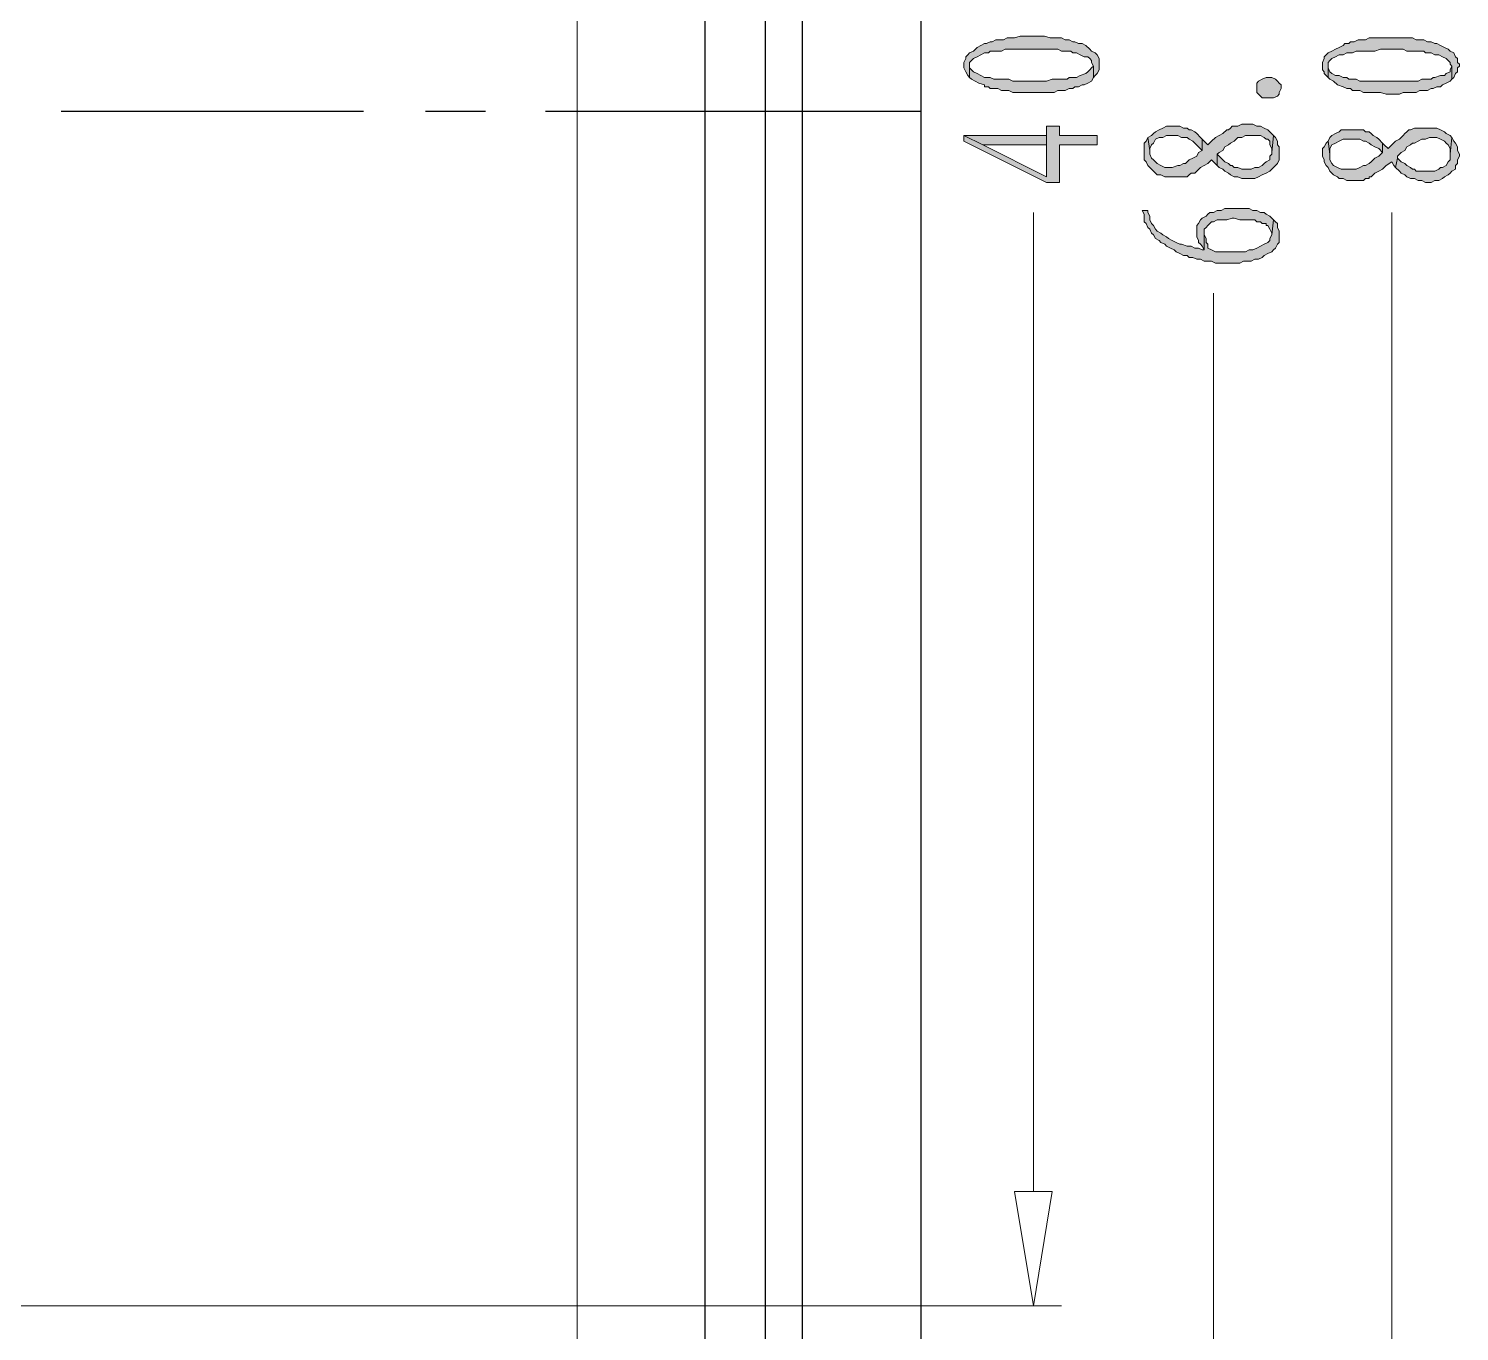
# Model space of a CAD drawing. Header units: inches. Extents: x 7 to 289, y 10 to 206.
# Drawn here: x 171.43 to 203.7, y 108 to 137.41 of the extents above; entities that cross this region are included whole.
import ezdxf

# ---------------------------------------------------------------- set-up
doc = ezdxf.new("R2010")
doc.units = ezdxf.units.IN
doc.header["$MEASUREMENT"] = 0
doc.layers.add('图层 1', color=7, linetype='Continuous')

msp = doc.modelspace()

# ---------------------------------------------------------------- hatches: boundary and pattern name
at = {"layer": '图层 1', "true_color": 0xdda500}
for points in [[(192.524, 136.601), (192.524, 136.517), (192.567, 136.432), (192.609, 136.348), (192.651, 136.305), (192.651, 136.601), (192.651, 136.644), (192.693, 136.686), (192.736, 136.729), (192.821, 136.771), (192.905, 136.813), (192.99, 136.856), (193.075, 136.856), (193.117, 136.898), (193.202, 136.898), (193.286, 136.898), (193.371, 136.898), (193.456, 136.94), (193.54, 136.94), (193.625, 136.94), (193.709, 136.94), (193.837, 136.94), (193.921, 136.94), (194.048, 136.94), (194.09, 136.94), (194.218, 136.94), (194.302, 136.94), (194.429, 136.94), (194.514, 136.94), (194.641, 136.94), (194.726, 136.898), (194.81, 136.898), (194.853, 136.898), (194.937, 136.898), (194.98, 136.856), (195.064, 136.856), (195.149, 136.813), (195.234, 136.771), (195.318, 136.771), (195.361, 136.729), (195.403, 136.686), (195.403, 136.644), (195.445, 136.559), (195.445, 136.305), (195.487, 136.348), (195.53, 136.39), (195.572, 136.475), (195.572, 136.517), (195.572, 136.601), (195.572, 136.644), (195.572, 136.686), (195.572, 136.729), (195.53, 136.813), (195.487, 136.856), (195.403, 136.898), (195.361, 136.94), (195.276, 137.025), (195.191, 137.067), (195.106, 137.067), (195.022, 137.11), (194.98, 137.11), (194.895, 137.152), (194.81, 137.152), (194.726, 137.194), (194.641, 137.194), (194.556, 137.194), (194.472, 137.194), (194.345, 137.237), (194.26, 137.237), (194.175, 137.237), (194.048, 137.237), (194.006, 137.237), (193.879, 137.237), (193.794, 137.237), (193.667, 137.194), (193.583, 137.194), (193.498, 137.194), (193.413, 137.152), (193.328, 137.152), (193.244, 137.152), (193.159, 137.11), (193.117, 137.11), (193.032, 137.067), (192.99, 137.067), (192.905, 137.025), (192.821, 136.983), (192.736, 136.898), (192.651, 136.856), (192.609, 136.813), (192.567, 136.771), (192.567, 136.729), (192.524, 136.644)], [(200.61, 136.559), (200.61, 136.475), (200.652, 136.432), (200.652, 136.39), (200.695, 136.348), (200.737, 136.305), (200.737, 136.559), (200.737, 136.644), (200.779, 136.686), (200.822, 136.729), (200.906, 136.771), (200.991, 136.813), (201.076, 136.813), (201.16, 136.856), (201.203, 136.856), (201.287, 136.856), (201.372, 136.898), (201.456, 136.898), (201.541, 136.898), (201.626, 136.898), (201.711, 136.898), (201.795, 136.898), (201.922, 136.94), (202.007, 136.94), (202.134, 136.94), (202.176, 136.94), (202.303, 136.94), (202.43, 136.94), (202.515, 136.898), (202.6, 136.898), (202.727, 136.898), (202.811, 136.898), (202.896, 136.898), (202.938, 136.856), (203.023, 136.856), (203.065, 136.856), (203.15, 136.813), (203.234, 136.813), (203.319, 136.771), (203.404, 136.729), (203.446, 136.686), (203.489, 136.644), (203.489, 136.601), (203.531, 136.559), (203.531, 136.263), (203.573, 136.305), (203.615, 136.39), (203.658, 136.432), (203.658, 136.517), (203.7, 136.559), (203.7, 136.601), (203.658, 136.644), (203.658, 136.729), (203.615, 136.771), (203.573, 136.856), (203.489, 136.898), (203.446, 136.94), (203.362, 136.983), (203.277, 137.025), (203.192, 137.067), (203.15, 137.067), (203.065, 137.11), (202.981, 137.11), (202.896, 137.152), (202.811, 137.152), (202.727, 137.152), (202.642, 137.194), (202.557, 137.194), (202.472, 137.194), (202.346, 137.194), (202.261, 137.194), (202.134, 137.194), (202.092, 137.194), (201.965, 137.194), (201.88, 137.194), (201.753, 137.194), (201.668, 137.194), (201.584, 137.152), (201.499, 137.152), (201.414, 137.152), (201.33, 137.11), (201.245, 137.11), (201.203, 137.067), (201.118, 137.067), (201.076, 137.025), (200.991, 136.983), (200.906, 136.94), (200.822, 136.898), (200.737, 136.856), (200.695, 136.813), (200.652, 136.771), (200.652, 136.729), (200.61, 136.644)], [(192.651, 136.305), (192.693, 136.263), (192.778, 136.221), (192.863, 136.178), (192.99, 136.136), (192.99, 136.094), (193.075, 136.094), (193.117, 136.051), (193.202, 136.051), (193.286, 136.051), (193.371, 136.009), (193.456, 136.009), (193.54, 136.009), (193.625, 135.967), (193.752, 135.967), (193.837, 135.967), (193.964, 135.967), (194.048, 135.967), (194.133, 135.967), (194.26, 135.967), (194.345, 135.967), (194.472, 135.967), (194.556, 135.967), (194.641, 136.009), (194.726, 136.009), (194.81, 136.009), (194.895, 136.051), (194.98, 136.051), (195.022, 136.094), (195.106, 136.094), (195.191, 136.136), (195.234, 136.136), (195.318, 136.178), (195.403, 136.221), (195.445, 136.305), (195.445, 136.559), (195.403, 136.517), (195.361, 136.475), (195.318, 136.432), (195.276, 136.39), (195.149, 136.348), (195.064, 136.305), (195.022, 136.305), (194.98, 136.305), (194.895, 136.305), (194.853, 136.263), (194.768, 136.263), (194.683, 136.263), (194.599, 136.263), (194.514, 136.263), (194.387, 136.221), (194.302, 136.221), (194.175, 136.221), (194.048, 136.221), (193.964, 136.221), (193.837, 136.221), (193.752, 136.221), (193.625, 136.221), (193.54, 136.263), (193.456, 136.263), (193.371, 136.263), (193.286, 136.263), (193.202, 136.263), (193.117, 136.305), (193.075, 136.305), (192.99, 136.305), (192.905, 136.348), (192.821, 136.39), (192.736, 136.432), (192.693, 136.475), (192.651, 136.517), (192.651, 136.601)], [(200.737, 136.305), (200.779, 136.263), (200.864, 136.221), (200.949, 136.136), (201.076, 136.094), (201.16, 136.051), (201.245, 136.051), (201.287, 136.009), (201.372, 136.009), (201.456, 136.009), (201.541, 135.967), (201.626, 135.967), (201.711, 135.967), (201.837, 135.967), (201.922, 135.967), (202.049, 135.924), (202.134, 135.924), (202.218, 135.924), (202.346, 135.924), (202.43, 135.967), (202.557, 135.967), (202.642, 135.967), (202.727, 135.967), (202.811, 136.009), (202.896, 136.009), (202.981, 136.009), (203.065, 136.051), (203.108, 136.051), (203.192, 136.094), (203.277, 136.094), (203.319, 136.136), (203.404, 136.178), (203.489, 136.221), (203.531, 136.263), (203.531, 136.559), (203.489, 136.475), (203.489, 136.432), (203.404, 136.39), (203.362, 136.348), (203.277, 136.348), (203.15, 136.305), (203.108, 136.305), (203.065, 136.263), (203.023, 136.263), (202.938, 136.263), (202.853, 136.263), (202.769, 136.221), (202.684, 136.221), (202.6, 136.221), (202.472, 136.221), (202.388, 136.221), (202.261, 136.221), (202.134, 136.221), (202.049, 136.221), (201.922, 136.221), (201.837, 136.221), (201.711, 136.221), (201.626, 136.221), (201.541, 136.221), (201.456, 136.221), (201.372, 136.263), (201.287, 136.263), (201.203, 136.263), (201.16, 136.305), (201.076, 136.305), (200.991, 136.348), (200.906, 136.348), (200.822, 136.39), (200.779, 136.432), (200.737, 136.517), (200.737, 136.559)], [(199.636, 136.178), (199.678, 136.136), (199.678, 136.051), (199.636, 135.967), (199.636, 135.924), (199.594, 135.882), (199.509, 135.84), (199.425, 135.84), (199.34, 135.84), (199.255, 135.84), (199.213, 135.882), (199.171, 135.924), (199.128, 135.967), (199.128, 136.051), (199.128, 136.094), (199.128, 136.178), (199.171, 136.221), (199.255, 136.263), (199.34, 136.305), (199.382, 136.305), (199.467, 136.305), (199.552, 136.263), (199.594, 136.221)], [(196.588, 134.654), (196.588, 134.57), (196.588, 134.485), (196.588, 134.443), (196.631, 134.4), (196.673, 134.315), (196.715, 134.273), (196.8, 134.189), (196.842, 134.146), (196.884, 134.104), (196.969, 134.104), (197.054, 134.062), (197.139, 134.062), (197.223, 134.062), (197.265, 134.062), (197.393, 134.062), (197.477, 134.062), (197.562, 134.062), (197.604, 134.104), (197.647, 134.146), (197.731, 134.146), (197.774, 134.189), (197.858, 134.273), (197.943, 134.315), (198.028, 134.358), (198.112, 134.443), (198.155, 134.4), (198.239, 134.315), (198.239, 134.57), (198.281, 134.612), (198.366, 134.654), (198.409, 134.739), (198.493, 134.781), (198.536, 134.823), (198.62, 134.866), (198.662, 134.908), (198.705, 134.951), (198.79, 134.951), (198.874, 134.993), (198.959, 134.993), (199.043, 134.993), (199.128, 134.993), (199.213, 134.993), (199.297, 134.951), (199.34, 134.908), (199.382, 134.908), (199.425, 134.866), (199.425, 134.781), (199.467, 134.697), (199.467, 134.612), (199.509, 134.993), (199.425, 135.078), (199.382, 135.12), (199.297, 135.162), (199.213, 135.204), (199.128, 135.204), (199.043, 135.247), (198.959, 135.247), (198.917, 135.247), (198.79, 135.247), (198.705, 135.204), (198.62, 135.204), (198.578, 135.204), (198.536, 135.162), (198.493, 135.12), (198.451, 135.12), (198.366, 135.035), (198.281, 134.993), (198.197, 134.951), (198.112, 134.866), (198.028, 134.781), (197.985, 134.823), (197.901, 134.908), (197.901, 134.654), (197.816, 134.612), (197.774, 134.527), (197.689, 134.485), (197.604, 134.443), (197.562, 134.4), (197.52, 134.358), (197.477, 134.358), (197.393, 134.315), (197.35, 134.315), (197.223, 134.273), (197.139, 134.273), (197.054, 134.273), (196.969, 134.315), (196.884, 134.358), (196.842, 134.4), (196.8, 134.443), (196.758, 134.485), (196.715, 134.57), (196.715, 134.654), (196.673, 134.951), (196.631, 134.866), (196.588, 134.823), (196.588, 134.739)], [(192.524, 134.993), (192.524, 134.866), (194.387, 133.935), (194.683, 133.935), (194.683, 134.781), (195.53, 134.781), (195.53, 134.993), (194.683, 134.993), (194.683, 135.204), (194.387, 135.204), (194.387, 134.993), (194.387, 134.062), (192.947, 134.781)], [(192.524, 134.993), (192.947, 134.781), (194.387, 134.781), (194.387, 134.062), (194.387, 134.993)], [(196.673, 134.951), (196.715, 134.654), (196.715, 134.697), (196.758, 134.781), (196.8, 134.823), (196.842, 134.908), (196.927, 134.951), (197.012, 134.951), (197.096, 134.993), (197.181, 134.993), (197.265, 134.993), (197.35, 134.993), (197.435, 134.951), (197.52, 134.951), (197.562, 134.951), (197.604, 134.908), (197.689, 134.866), (197.731, 134.823), (197.816, 134.739), (197.901, 134.654), (197.901, 134.908), (197.858, 134.951), (197.774, 135.035), (197.731, 135.078), (197.647, 135.12), (197.604, 135.12), (197.562, 135.162), (197.477, 135.162), (197.393, 135.204), (197.308, 135.204), (197.223, 135.204), (197.181, 135.204), (197.096, 135.204), (197.012, 135.162), (196.927, 135.12), (196.842, 135.078), (196.8, 135.035), (196.758, 134.993)], [(198.239, 134.315), (198.281, 134.273), (198.366, 134.231), (198.409, 134.189), (198.493, 134.146), (198.536, 134.104), (198.62, 134.062), (198.705, 134.062), (198.79, 134.019), (198.874, 134.019), (198.959, 134.019), (199.001, 134.019), (199.086, 134.019), (199.171, 134.062), (199.255, 134.104), (199.34, 134.146), (199.425, 134.189), (199.509, 134.273), (199.552, 134.315), (199.594, 134.358), (199.636, 134.443), (199.636, 134.527), (199.636, 134.612), (199.636, 134.654), (199.636, 134.739), (199.594, 134.781), (199.594, 134.866), (199.552, 134.951), (199.509, 134.993), (199.467, 134.612), (199.467, 134.57), (199.425, 134.527), (199.425, 134.443), (199.34, 134.4), (199.297, 134.358), (199.255, 134.315), (199.171, 134.273), (199.086, 134.273), (199.001, 134.231), (198.917, 134.231), (198.874, 134.231), (198.79, 134.231), (198.705, 134.273), (198.62, 134.273), (198.578, 134.315), (198.536, 134.315), (198.493, 134.358), (198.409, 134.4), (198.324, 134.485), (198.239, 134.57)], [(200.61, 134.57), (200.61, 134.527), (200.652, 134.443), (200.652, 134.4), (200.695, 134.315), (200.737, 134.273), (200.779, 134.189), (200.822, 134.146), (200.864, 134.104), (200.949, 134.062), (200.991, 134.019), (201.076, 134.019), (201.16, 133.977), (201.287, 133.977), (201.33, 133.977), (201.414, 133.977), (201.541, 133.977), (201.584, 134.019), (201.668, 134.019), (201.668, 134.062), (201.711, 134.062), (201.753, 134.104), (201.795, 134.146), (201.88, 134.189), (201.965, 134.231), (202.049, 134.315), (202.176, 134.4), (202.218, 134.315), (202.261, 134.273), (202.303, 134.485), (202.303, 134.527), (202.388, 134.612), (202.472, 134.654), (202.515, 134.739), (202.6, 134.781), (202.642, 134.823), (202.684, 134.823), (202.769, 134.866), (202.853, 134.908), (202.938, 134.908), (203.023, 134.951), (203.108, 134.951), (203.192, 134.951), (203.277, 134.908), (203.362, 134.866), (203.404, 134.823), (203.446, 134.781), (203.489, 134.697), (203.489, 134.654), (203.489, 134.57), (203.531, 134.951), (203.489, 134.993), (203.404, 135.035), (203.362, 135.078), (203.277, 135.12), (203.192, 135.162), (203.108, 135.162), (203.023, 135.162), (202.938, 135.162), (202.853, 135.162), (202.769, 135.162), (202.684, 135.162), (202.6, 135.12), (202.557, 135.12), (202.515, 135.078), (202.472, 135.035), (202.43, 134.993), (202.346, 134.908), (202.261, 134.866), (202.176, 134.781), (202.092, 134.697), (202.007, 134.781), (201.965, 134.823), (201.965, 134.612), (201.88, 134.527), (201.795, 134.485), (201.711, 134.4), (201.668, 134.358), (201.584, 134.315), (201.541, 134.315), (201.456, 134.273), (201.372, 134.231), (201.287, 134.231), (201.203, 134.231), (201.118, 134.231), (201.033, 134.231), (200.949, 134.273), (200.864, 134.315), (200.822, 134.358), (200.779, 134.443), (200.779, 134.485), (200.779, 134.57), (200.737, 134.866), (200.695, 134.823), (200.652, 134.739), (200.61, 134.697), (200.61, 134.654)], [(200.737, 134.866), (200.779, 134.57), (200.779, 134.654), (200.779, 134.697), (200.822, 134.781), (200.906, 134.823), (200.991, 134.866), (201.076, 134.908), (201.16, 134.908), (201.245, 134.908), (201.287, 134.908), (201.372, 134.908), (201.456, 134.908), (201.541, 134.866), (201.584, 134.866), (201.668, 134.823), (201.711, 134.781), (201.795, 134.739), (201.88, 134.697), (201.965, 134.612), (201.965, 134.823), (201.88, 134.908), (201.837, 134.951), (201.753, 134.993), (201.711, 135.035), (201.668, 135.078), (201.584, 135.078), (201.541, 135.12), (201.456, 135.12), (201.372, 135.12), (201.245, 135.12), (201.203, 135.12), (201.118, 135.12), (201.033, 135.12), (200.991, 135.078), (200.906, 135.035), (200.822, 134.993), (200.779, 134.951)], [(202.261, 134.273), (202.346, 134.189), (202.388, 134.146), (202.472, 134.104), (202.515, 134.062), (202.6, 134.019), (202.684, 134.019), (202.769, 133.977), (202.853, 133.977), (202.938, 133.935), (203.023, 133.935), (203.065, 133.935), (203.15, 133.977), (203.234, 133.977), (203.319, 134.019), (203.362, 134.062), (203.446, 134.104), (203.489, 134.146), (203.531, 134.189), (203.615, 134.231), (203.615, 134.315), (203.658, 134.358), (203.658, 134.443), (203.7, 134.527), (203.7, 134.57), (203.658, 134.654), (203.658, 134.739), (203.615, 134.823), (203.573, 134.866), (203.531, 134.951), (203.489, 134.57), (203.489, 134.527), (203.489, 134.443), (203.446, 134.4), (203.404, 134.315), (203.319, 134.273), (203.277, 134.273), (203.234, 134.231), (203.15, 134.189), (203.065, 134.189), (202.981, 134.189), (202.938, 134.189), (202.811, 134.189), (202.727, 134.189), (202.684, 134.231), (202.642, 134.231), (202.6, 134.273), (202.515, 134.315), (202.472, 134.358), (202.388, 134.4), (202.303, 134.485)], [(196.546, 133.3), (196.588, 133.215), (196.588, 133.13), (196.588, 133.046), (196.631, 133.003), (196.673, 132.919), (196.715, 132.876), (196.758, 132.792), (196.8, 132.749), (196.842, 132.665), (196.927, 132.622), (196.969, 132.58), (197.054, 132.537), (197.096, 132.495), (197.181, 132.453), (197.265, 132.411), (197.308, 132.368), (197.393, 132.326), (197.477, 132.284), (197.562, 132.284), (197.604, 132.241), (197.689, 132.241), (197.774, 132.199), (197.858, 132.199), (197.943, 132.157), (198.028, 132.157), (198.112, 132.157), (198.197, 132.114), (198.324, 132.114), (198.409, 132.114), (198.493, 132.114), (198.536, 132.114), (198.662, 132.114), (198.747, 132.114), (198.832, 132.157), (198.917, 132.157), (199.001, 132.157), (199.086, 132.199), (199.171, 132.199), (199.255, 132.241), (199.297, 132.284), (199.382, 132.326), (199.467, 132.368), (199.509, 132.411), (199.552, 132.453), (199.594, 132.537), (199.636, 132.58), (199.636, 132.665), (199.636, 132.749), (199.636, 132.792), (199.636, 132.834), (199.594, 132.919), (199.594, 133.003), (199.552, 133.046), (199.509, 133.088), (199.467, 132.749), (199.425, 132.665), (199.425, 132.622), (199.382, 132.58), (199.297, 132.537), (199.213, 132.495), (199.128, 132.453), (199.043, 132.411), (198.959, 132.411), (198.874, 132.368), (198.79, 132.368), (198.705, 132.368), (198.62, 132.368), (198.578, 132.368), (198.451, 132.368), (198.366, 132.368), (198.281, 132.368), (198.239, 132.368), (198.197, 132.368), (198.112, 132.411), (198.028, 132.453), (198.028, 132.495), (198.028, 132.537), (197.985, 132.58), (197.985, 132.665), (197.943, 132.749), (197.943, 132.834), (197.943, 132.411), (197.901, 132.411), (197.816, 132.453), (197.731, 132.453), (197.647, 132.495), (197.562, 132.495), (197.435, 132.537), (197.393, 132.537), (197.308, 132.58), (197.223, 132.622), (197.139, 132.665), (197.096, 132.707), (197.012, 132.749), (196.969, 132.792), (196.884, 132.834), (196.842, 132.876), (196.8, 132.961), (196.758, 133.003), (196.715, 133.088), (196.715, 133.173), (196.673, 133.257), (196.673, 133.3)], [(197.774, 132.876), (197.774, 132.792), (197.774, 132.707), (197.816, 132.622), (197.816, 132.58), (197.858, 132.537), (197.901, 132.495), (197.943, 132.411), (197.943, 132.834), (197.943, 132.876), (197.985, 132.919), (198.028, 132.961), (198.07, 133.003), (198.112, 133.046), (198.155, 133.046), (198.239, 133.088), (198.366, 133.088), (198.451, 133.088), (198.578, 133.13), (198.62, 133.13), (198.747, 133.088), (198.874, 133.088), (198.959, 133.088), (199.086, 133.088), (199.128, 133.046), (199.213, 133.046), (199.255, 133.003), (199.34, 133.003), (199.34, 132.961), (199.382, 132.961), (199.425, 132.876), (199.467, 132.792), (199.467, 132.749), (199.509, 133.088), (199.425, 133.173), (199.34, 133.215), (199.297, 133.257), (199.213, 133.257), (199.128, 133.3), (199.043, 133.3), (198.959, 133.342), (198.874, 133.342), (198.79, 133.342), (198.662, 133.342), (198.578, 133.342), (198.493, 133.342), (198.409, 133.342), (198.324, 133.3), (198.239, 133.3), (198.155, 133.257), (198.07, 133.257), (198.028, 133.215), (197.985, 133.173), (197.901, 133.13), (197.858, 133.088), (197.816, 133.003), (197.774, 132.961)]]:
    msp.add_hatch(color=42, dxfattribs=at).paths.add_polyline_path(points)

# ---------------------------------------------------------------- linework, layer by layer
at = {"layer": '图层 1', "color": 7, "lineweight": 25, "true_color": 0xffffff}
for points in [[(188.884, 86.31), (188.884, 184.735)], [(191.551, 184.735), (191.551, 86.31)], [(186.682, 183.93), (186.682, 92.151)], [(188.037, 183.93), (188.037, 87.156)]]:
    msp.add_lwpolyline(points, dxfattribs=at)
at = {"layer": '图层 1', "color": 131, "lineweight": 5, "true_color": 0x7fffff}
for points in [[(183.803, 158.784), (183.803, 76.234)], [(149.133, 108.577), (194.726, 108.577)]]:
    msp.add_lwpolyline(points, dxfattribs=at)
at = {"layer": '图层 1', "lineweight": 0}
for points in [[(192.524, 136.601), (192.524, 136.517), (192.567, 136.432), (192.609, 136.348), (192.651, 136.305), (192.651, 136.601), (192.651, 136.644), (192.693, 136.686), (192.736, 136.729), (192.821, 136.771), (192.905, 136.813), (192.99, 136.856), (193.075, 136.856), (193.117, 136.898), (193.202, 136.898), (193.286, 136.898), (193.371, 136.898), (193.456, 136.94), (193.54, 136.94), (193.625, 136.94), (193.709, 136.94), (193.837, 136.94), (193.921, 136.94), (194.048, 136.94), (194.09, 136.94), (194.218, 136.94), (194.302, 136.94), (194.429, 136.94), (194.514, 136.94), (194.641, 136.94), (194.726, 136.898), (194.81, 136.898), (194.853, 136.898), (194.937, 136.898), (194.98, 136.856), (195.064, 136.856), (195.149, 136.813), (195.234, 136.771), (195.318, 136.771), (195.361, 136.729), (195.403, 136.686), (195.403, 136.644), (195.445, 136.559), (195.445, 136.305), (195.487, 136.348), (195.53, 136.39), (195.572, 136.475), (195.572, 136.517), (195.572, 136.601), (195.572, 136.644), (195.572, 136.686), (195.572, 136.729), (195.53, 136.813), (195.487, 136.856), (195.403, 136.898), (195.361, 136.94), (195.276, 137.025), (195.191, 137.067), (195.106, 137.067), (195.022, 137.11), (194.98, 137.11), (194.895, 137.152), (194.81, 137.152), (194.726, 137.194), (194.641, 137.194), (194.556, 137.194), (194.472, 137.194), (194.345, 137.237), (194.26, 137.237), (194.175, 137.237), (194.048, 137.237), (194.006, 137.237), (193.879, 137.237), (193.794, 137.237), (193.667, 137.194), (193.583, 137.194), (193.498, 137.194), (193.413, 137.152), (193.328, 137.152), (193.244, 137.152), (193.159, 137.11), (193.117, 137.11), (193.032, 137.067), (192.99, 137.067), (192.905, 137.025), (192.821, 136.983), (192.736, 136.898), (192.651, 136.856), (192.609, 136.813), (192.567, 136.771), (192.567, 136.729), (192.524, 136.644), (192.524, 136.601)], [(200.61, 136.559), (200.61, 136.475), (200.652, 136.432), (200.652, 136.39), (200.695, 136.348), (200.737, 136.305), (200.737, 136.559), (200.737, 136.644), (200.779, 136.686), (200.822, 136.729), (200.906, 136.771), (200.991, 136.813), (201.076, 136.813), (201.16, 136.856), (201.203, 136.856), (201.287, 136.856), (201.372, 136.898), (201.456, 136.898), (201.541, 136.898), (201.626, 136.898), (201.711, 136.898), (201.795, 136.898), (201.922, 136.94), (202.007, 136.94), (202.134, 136.94), (202.176, 136.94), (202.303, 136.94), (202.43, 136.94), (202.515, 136.898), (202.6, 136.898), (202.727, 136.898), (202.811, 136.898), (202.896, 136.898), (202.938, 136.856), (203.023, 136.856), (203.065, 136.856), (203.15, 136.813), (203.234, 136.813), (203.319, 136.771), (203.404, 136.729), (203.446, 136.686), (203.489, 136.644), (203.489, 136.601), (203.531, 136.559), (203.531, 136.263), (203.573, 136.305), (203.615, 136.39), (203.658, 136.432), (203.658, 136.517), (203.7, 136.559), (203.7, 136.601), (203.658, 136.644), (203.658, 136.729), (203.615, 136.771), (203.573, 136.856), (203.489, 136.898), (203.446, 136.94), (203.362, 136.983), (203.277, 137.025), (203.192, 137.067), (203.15, 137.067), (203.065, 137.11), (202.981, 137.11), (202.896, 137.152), (202.811, 137.152), (202.727, 137.152), (202.642, 137.194), (202.557, 137.194), (202.472, 137.194), (202.346, 137.194), (202.261, 137.194), (202.134, 137.194), (202.092, 137.194), (201.965, 137.194), (201.88, 137.194), (201.753, 137.194), (201.668, 137.194), (201.584, 137.152), (201.499, 137.152), (201.414, 137.152), (201.33, 137.11), (201.245, 137.11), (201.203, 137.067), (201.118, 137.067), (201.076, 137.025), (200.991, 136.983), (200.906, 136.94), (200.822, 136.898), (200.737, 136.856), (200.695, 136.813), (200.652, 136.771), (200.652, 136.729), (200.61, 136.644), (200.61, 136.559)], [(192.651, 136.305), (192.693, 136.263), (192.778, 136.221), (192.863, 136.178), (192.99, 136.136), (192.99, 136.094), (193.075, 136.094), (193.117, 136.051), (193.202, 136.051), (193.286, 136.051), (193.371, 136.009), (193.456, 136.009), (193.54, 136.009), (193.625, 135.967), (193.752, 135.967), (193.837, 135.967), (193.964, 135.967), (194.048, 135.967), (194.133, 135.967), (194.26, 135.967), (194.345, 135.967), (194.472, 135.967), (194.556, 135.967), (194.641, 136.009), (194.726, 136.009), (194.81, 136.009), (194.895, 136.051), (194.98, 136.051), (195.022, 136.094), (195.106, 136.094), (195.191, 136.136), (195.234, 136.136), (195.318, 136.178), (195.403, 136.221), (195.445, 136.305), (195.445, 136.559), (195.403, 136.517), (195.361, 136.475), (195.318, 136.432), (195.276, 136.39), (195.149, 136.348), (195.064, 136.305), (195.022, 136.305), (194.98, 136.305), (194.895, 136.305), (194.853, 136.263), (194.768, 136.263), (194.683, 136.263), (194.599, 136.263), (194.514, 136.263), (194.387, 136.221), (194.302, 136.221), (194.175, 136.221), (194.048, 136.221), (193.964, 136.221), (193.837, 136.221), (193.752, 136.221), (193.625, 136.221), (193.54, 136.263), (193.456, 136.263), (193.371, 136.263), (193.286, 136.263), (193.202, 136.263), (193.117, 136.305), (193.075, 136.305), (192.99, 136.305), (192.905, 136.348), (192.821, 136.39), (192.736, 136.432), (192.693, 136.475), (192.651, 136.517), (192.651, 136.601), (192.651, 136.305)], [(200.737, 136.305), (200.779, 136.263), (200.864, 136.221), (200.949, 136.136), (201.076, 136.094), (201.16, 136.051), (201.245, 136.051), (201.287, 136.009), (201.372, 136.009), (201.456, 136.009), (201.541, 135.967), (201.626, 135.967), (201.711, 135.967), (201.837, 135.967), (201.922, 135.967), (202.049, 135.924), (202.134, 135.924), (202.218, 135.924), (202.346, 135.924), (202.43, 135.967), (202.557, 135.967), (202.642, 135.967), (202.727, 135.967), (202.811, 136.009), (202.896, 136.009), (202.981, 136.009), (203.065, 136.051), (203.108, 136.051), (203.192, 136.094), (203.277, 136.094), (203.319, 136.136), (203.404, 136.178), (203.489, 136.221), (203.531, 136.263), (203.531, 136.559), (203.489, 136.475), (203.489, 136.432), (203.404, 136.39), (203.362, 136.348), (203.277, 136.348), (203.15, 136.305), (203.108, 136.305), (203.065, 136.263), (203.023, 136.263), (202.938, 136.263), (202.853, 136.263), (202.769, 136.221), (202.684, 136.221), (202.6, 136.221), (202.472, 136.221), (202.388, 136.221), (202.261, 136.221), (202.134, 136.221), (202.049, 136.221), (201.922, 136.221), (201.837, 136.221), (201.711, 136.221), (201.626, 136.221), (201.541, 136.221), (201.456, 136.221), (201.372, 136.263), (201.287, 136.263), (201.203, 136.263), (201.16, 136.305), (201.076, 136.305), (200.991, 136.348), (200.906, 136.348), (200.822, 136.39), (200.779, 136.432), (200.737, 136.517), (200.737, 136.559), (200.737, 136.305)], [(199.636, 136.178), (199.678, 136.136), (199.678, 136.051), (199.636, 135.967), (199.636, 135.924), (199.594, 135.882), (199.509, 135.84), (199.425, 135.84), (199.34, 135.84), (199.255, 135.84), (199.213, 135.882), (199.171, 135.924), (199.128, 135.967), (199.128, 136.051), (199.128, 136.094), (199.128, 136.178), (199.171, 136.221), (199.255, 136.263), (199.34, 136.305), (199.382, 136.305), (199.467, 136.305), (199.552, 136.263), (199.594, 136.221), (199.636, 136.178)], [(196.588, 134.654), (196.588, 134.57), (196.588, 134.485), (196.588, 134.443), (196.631, 134.4), (196.673, 134.315), (196.715, 134.273), (196.8, 134.189), (196.842, 134.146), (196.884, 134.104), (196.969, 134.104), (197.054, 134.062), (197.139, 134.062), (197.223, 134.062), (197.265, 134.062), (197.393, 134.062), (197.477, 134.062), (197.562, 134.062), (197.604, 134.104), (197.647, 134.146), (197.731, 134.146), (197.774, 134.189), (197.858, 134.273), (197.943, 134.315), (198.028, 134.358), (198.112, 134.443), (198.155, 134.4), (198.239, 134.315), (198.239, 134.57), (198.281, 134.612), (198.366, 134.654), (198.409, 134.739), (198.493, 134.781), (198.536, 134.823), (198.62, 134.866), (198.662, 134.908), (198.705, 134.951), (198.79, 134.951), (198.874, 134.993), (198.959, 134.993), (199.043, 134.993), (199.128, 134.993), (199.213, 134.993), (199.297, 134.951), (199.34, 134.908), (199.382, 134.908), (199.425, 134.866), (199.425, 134.781), (199.467, 134.697), (199.467, 134.612), (199.509, 134.993), (199.425, 135.078), (199.382, 135.12), (199.297, 135.162), (199.213, 135.204), (199.128, 135.204), (199.043, 135.247), (198.959, 135.247), (198.917, 135.247), (198.79, 135.247), (198.705, 135.204), (198.62, 135.204), (198.578, 135.204), (198.536, 135.162), (198.493, 135.12), (198.451, 135.12), (198.366, 135.035), (198.281, 134.993), (198.197, 134.951), (198.112, 134.866), (198.028, 134.781), (197.985, 134.823), (197.901, 134.908), (197.901, 134.654), (197.816, 134.612), (197.774, 134.527), (197.689, 134.485), (197.604, 134.443), (197.562, 134.4), (197.52, 134.358), (197.477, 134.358), (197.393, 134.315), (197.35, 134.315), (197.223, 134.273), (197.139, 134.273), (197.054, 134.273), (196.969, 134.315), (196.884, 134.358), (196.842, 134.4), (196.8, 134.443), (196.758, 134.485), (196.715, 134.57), (196.715, 134.654), (196.673, 134.951), (196.631, 134.866), (196.588, 134.823), (196.588, 134.739), (196.588, 134.654)], [(192.524, 134.993), (192.524, 134.866), (194.387, 133.935), (194.683, 133.935), (194.683, 134.781), (195.53, 134.781), (195.53, 134.993), (194.683, 134.993), (194.683, 135.204), (194.387, 135.204), (194.387, 134.993), (194.387, 134.062), (192.947, 134.781), (192.524, 134.993)], [(192.524, 134.993), (192.947, 134.781), (194.387, 134.781), (194.387, 134.062), (194.387, 134.993), (192.524, 134.993)], [(196.673, 134.951), (196.715, 134.654), (196.715, 134.697), (196.758, 134.781), (196.8, 134.823), (196.842, 134.908), (196.927, 134.951), (197.012, 134.951), (197.096, 134.993), (197.181, 134.993), (197.265, 134.993), (197.35, 134.993), (197.435, 134.951), (197.52, 134.951), (197.562, 134.951), (197.604, 134.908), (197.689, 134.866), (197.731, 134.823), (197.816, 134.739), (197.901, 134.654), (197.901, 134.908), (197.858, 134.951), (197.774, 135.035), (197.731, 135.078), (197.647, 135.12), (197.604, 135.12), (197.562, 135.162), (197.477, 135.162), (197.393, 135.204), (197.308, 135.204), (197.223, 135.204), (197.181, 135.204), (197.096, 135.204), (197.012, 135.162), (196.927, 135.12), (196.842, 135.078), (196.8, 135.035), (196.758, 134.993), (196.673, 134.951)], [(198.239, 134.315), (198.281, 134.273), (198.366, 134.231), (198.409, 134.189), (198.493, 134.146), (198.536, 134.104), (198.62, 134.062), (198.705, 134.062), (198.79, 134.019), (198.874, 134.019), (198.959, 134.019), (199.001, 134.019), (199.086, 134.019), (199.171, 134.062), (199.255, 134.104), (199.34, 134.146), (199.425, 134.189), (199.509, 134.273), (199.552, 134.315), (199.594, 134.358), (199.636, 134.443), (199.636, 134.527), (199.636, 134.612), (199.636, 134.654), (199.636, 134.739), (199.594, 134.781), (199.594, 134.866), (199.552, 134.951), (199.509, 134.993), (199.467, 134.612), (199.467, 134.57), (199.425, 134.527), (199.425, 134.443), (199.34, 134.4), (199.297, 134.358), (199.255, 134.315), (199.171, 134.273), (199.086, 134.273), (199.001, 134.231), (198.917, 134.231), (198.874, 134.231), (198.79, 134.231), (198.705, 134.273), (198.62, 134.273), (198.578, 134.315), (198.536, 134.315), (198.493, 134.358), (198.409, 134.4), (198.324, 134.485), (198.239, 134.57), (198.239, 134.315)], [(200.61, 134.57), (200.61, 134.527), (200.652, 134.443), (200.652, 134.4), (200.695, 134.315), (200.737, 134.273), (200.779, 134.189), (200.822, 134.146), (200.864, 134.104), (200.949, 134.062), (200.991, 134.019), (201.076, 134.019), (201.16, 133.977), (201.287, 133.977), (201.33, 133.977), (201.414, 133.977), (201.541, 133.977), (201.584, 134.019), (201.668, 134.019), (201.668, 134.062), (201.711, 134.062), (201.753, 134.104), (201.795, 134.146), (201.88, 134.189), (201.965, 134.231), (202.049, 134.315), (202.176, 134.4), (202.218, 134.315), (202.261, 134.273), (202.303, 134.485), (202.303, 134.527), (202.388, 134.612), (202.472, 134.654), (202.515, 134.739), (202.6, 134.781), (202.642, 134.823), (202.684, 134.823), (202.769, 134.866), (202.853, 134.908), (202.938, 134.908), (203.023, 134.951), (203.108, 134.951), (203.192, 134.951), (203.277, 134.908), (203.362, 134.866), (203.404, 134.823), (203.446, 134.781), (203.489, 134.697), (203.489, 134.654), (203.489, 134.57), (203.531, 134.951), (203.489, 134.993), (203.404, 135.035), (203.362, 135.078), (203.277, 135.12), (203.192, 135.162), (203.108, 135.162), (203.023, 135.162), (202.938, 135.162), (202.853, 135.162), (202.769, 135.162), (202.684, 135.162), (202.6, 135.12), (202.557, 135.12), (202.515, 135.078), (202.472, 135.035), (202.43, 134.993), (202.346, 134.908), (202.261, 134.866), (202.176, 134.781), (202.092, 134.697), (202.007, 134.781), (201.965, 134.823), (201.965, 134.612), (201.88, 134.527), (201.795, 134.485), (201.711, 134.4), (201.668, 134.358), (201.584, 134.315), (201.541, 134.315), (201.456, 134.273), (201.372, 134.231), (201.287, 134.231), (201.203, 134.231), (201.118, 134.231), (201.033, 134.231), (200.949, 134.273), (200.864, 134.315), (200.822, 134.358), (200.779, 134.443), (200.779, 134.485), (200.779, 134.57), (200.737, 134.866), (200.695, 134.823), (200.652, 134.739), (200.61, 134.697), (200.61, 134.654), (200.61, 134.57)], [(200.737, 134.866), (200.779, 134.57), (200.779, 134.654), (200.779, 134.697), (200.822, 134.781), (200.906, 134.823), (200.991, 134.866), (201.076, 134.908), (201.16, 134.908), (201.245, 134.908), (201.287, 134.908), (201.372, 134.908), (201.456, 134.908), (201.541, 134.866), (201.584, 134.866), (201.668, 134.823), (201.711, 134.781), (201.795, 134.739), (201.88, 134.697), (201.965, 134.612), (201.965, 134.823), (201.88, 134.908), (201.837, 134.951), (201.753, 134.993), (201.711, 135.035), (201.668, 135.078), (201.584, 135.078), (201.541, 135.12), (201.456, 135.12), (201.372, 135.12), (201.245, 135.12), (201.203, 135.12), (201.118, 135.12), (201.033, 135.12), (200.991, 135.078), (200.906, 135.035), (200.822, 134.993), (200.779, 134.951), (200.737, 134.866)], [(202.261, 134.273), (202.346, 134.189), (202.388, 134.146), (202.472, 134.104), (202.515, 134.062), (202.6, 134.019), (202.684, 134.019), (202.769, 133.977), (202.853, 133.977), (202.938, 133.935), (203.023, 133.935), (203.065, 133.935), (203.15, 133.977), (203.234, 133.977), (203.319, 134.019), (203.362, 134.062), (203.446, 134.104), (203.489, 134.146), (203.531, 134.189), (203.615, 134.231), (203.615, 134.315), (203.658, 134.358), (203.658, 134.443), (203.7, 134.527), (203.7, 134.57), (203.658, 134.654), (203.658, 134.739), (203.615, 134.823), (203.573, 134.866), (203.531, 134.951), (203.489, 134.57), (203.489, 134.527), (203.489, 134.443), (203.446, 134.4), (203.404, 134.315), (203.319, 134.273), (203.277, 134.273), (203.234, 134.231), (203.15, 134.189), (203.065, 134.189), (202.981, 134.189), (202.938, 134.189), (202.811, 134.189), (202.727, 134.189), (202.684, 134.231), (202.642, 134.231), (202.6, 134.273), (202.515, 134.315), (202.472, 134.358), (202.388, 134.4), (202.303, 134.485), (202.261, 134.273)], [(196.546, 133.3), (196.546, 133.3), (196.588, 133.215), (196.588, 133.13), (196.588, 133.046), (196.631, 133.003), (196.673, 132.919), (196.715, 132.876), (196.758, 132.792), (196.8, 132.749), (196.842, 132.665), (196.927, 132.622), (196.969, 132.58), (197.054, 132.537), (197.096, 132.495), (197.181, 132.453), (197.265, 132.411), (197.308, 132.368), (197.393, 132.326), (197.477, 132.284), (197.562, 132.284), (197.604, 132.241), (197.689, 132.241), (197.774, 132.199), (197.858, 132.199), (197.943, 132.157), (198.028, 132.157), (198.112, 132.157), (198.197, 132.114), (198.324, 132.114), (198.409, 132.114), (198.493, 132.114), (198.536, 132.114), (198.662, 132.114), (198.747, 132.114), (198.832, 132.157), (198.917, 132.157), (199.001, 132.157), (199.086, 132.199), (199.171, 132.199), (199.255, 132.241), (199.297, 132.284), (199.382, 132.326), (199.467, 132.368), (199.509, 132.411), (199.552, 132.453), (199.594, 132.537), (199.636, 132.58), (199.636, 132.665), (199.636, 132.749), (199.636, 132.792), (199.636, 132.834), (199.594, 132.919), (199.594, 133.003), (199.552, 133.046), (199.509, 133.088), (199.467, 132.749), (199.425, 132.665), (199.425, 132.622), (199.382, 132.58), (199.297, 132.537), (199.213, 132.495), (199.128, 132.453), (199.043, 132.411), (198.959, 132.411), (198.874, 132.368), (198.79, 132.368), (198.705, 132.368), (198.62, 132.368), (198.578, 132.368), (198.451, 132.368), (198.366, 132.368), (198.281, 132.368), (198.239, 132.368), (198.197, 132.368), (198.112, 132.411), (198.028, 132.453), (198.028, 132.495), (198.028, 132.537), (197.985, 132.58), (197.985, 132.665), (197.943, 132.749), (197.943, 132.834), (197.943, 132.411), (197.901, 132.411), (197.816, 132.453), (197.731, 132.453), (197.647, 132.495), (197.562, 132.495), (197.435, 132.537), (197.393, 132.537), (197.308, 132.58), (197.223, 132.622), (197.139, 132.665), (197.096, 132.707), (197.012, 132.749), (196.969, 132.792), (196.884, 132.834), (196.842, 132.876), (196.8, 132.961), (196.758, 133.003), (196.715, 133.088), (196.715, 133.173), (196.673, 133.257), (196.673, 133.3), (196.546, 133.3)], [(197.774, 132.876), (197.774, 132.876), (197.774, 132.792), (197.774, 132.707), (197.816, 132.622), (197.816, 132.58), (197.858, 132.537), (197.901, 132.495), (197.943, 132.411), (197.943, 132.834), (197.943, 132.876), (197.985, 132.919), (198.028, 132.961), (198.07, 133.003), (198.112, 133.046), (198.155, 133.046), (198.239, 133.088), (198.366, 133.088), (198.451, 133.088), (198.578, 133.13), (198.62, 133.13), (198.747, 133.088), (198.874, 133.088), (198.959, 133.088), (199.086, 133.088), (199.128, 133.046), (199.213, 133.046), (199.255, 133.003), (199.34, 133.003), (199.34, 132.961), (199.382, 132.961), (199.425, 132.876), (199.467, 132.792), (199.467, 132.749), (199.509, 133.088), (199.425, 133.173), (199.34, 133.215), (199.297, 133.257), (199.213, 133.257), (199.128, 133.3), (199.043, 133.3), (198.959, 133.342), (198.874, 133.342), (198.79, 133.342), (198.662, 133.342), (198.578, 133.342), (198.493, 133.342), (198.409, 133.342), (198.324, 133.3), (198.239, 133.3), (198.155, 133.257), (198.07, 133.257), (198.028, 133.215), (197.985, 133.173), (197.901, 133.13), (197.858, 133.088), (197.816, 133.003), (197.774, 132.961), (197.774, 132.876)]]:
    msp.add_lwpolyline(points, dxfattribs=at)
at = {"layer": '图层 1', "color": 42, "lineweight": 5, "true_color": 0xdda500}
for points in [[(192.524, 136.601), (192.524, 136.517), (192.567, 136.432), (192.609, 136.348), (192.651, 136.305), (192.651, 136.601), (192.651, 136.644), (192.693, 136.686), (192.736, 136.729), (192.821, 136.771), (192.905, 136.813), (192.99, 136.856), (193.075, 136.856), (193.117, 136.898), (193.202, 136.898), (193.286, 136.898), (193.371, 136.898), (193.456, 136.94), (193.54, 136.94), (193.625, 136.94), (193.709, 136.94), (193.837, 136.94), (193.921, 136.94), (194.048, 136.94), (194.09, 136.94), (194.218, 136.94), (194.302, 136.94), (194.429, 136.94), (194.514, 136.94), (194.641, 136.94), (194.726, 136.898), (194.81, 136.898), (194.853, 136.898), (194.937, 136.898), (194.98, 136.856), (195.064, 136.856), (195.149, 136.813), (195.234, 136.771), (195.318, 136.771), (195.361, 136.729), (195.403, 136.686), (195.403, 136.644), (195.445, 136.559), (195.445, 136.305), (195.487, 136.348), (195.53, 136.39), (195.572, 136.475), (195.572, 136.517), (195.572, 136.601), (195.572, 136.644), (195.572, 136.686), (195.572, 136.729), (195.53, 136.813), (195.487, 136.856), (195.403, 136.898), (195.361, 136.94), (195.276, 137.025), (195.191, 137.067), (195.106, 137.067), (195.022, 137.11), (194.98, 137.11), (194.895, 137.152), (194.81, 137.152), (194.726, 137.194), (194.641, 137.194), (194.556, 137.194), (194.472, 137.194), (194.345, 137.237), (194.26, 137.237), (194.175, 137.237), (194.048, 137.237), (194.006, 137.237), (193.879, 137.237), (193.794, 137.237), (193.667, 137.194), (193.583, 137.194), (193.498, 137.194), (193.413, 137.152), (193.328, 137.152), (193.244, 137.152), (193.159, 137.11), (193.117, 137.11), (193.032, 137.067), (192.99, 137.067), (192.905, 137.025), (192.821, 136.983), (192.736, 136.898), (192.651, 136.856), (192.609, 136.813), (192.567, 136.771), (192.567, 136.729), (192.524, 136.644), (192.524, 136.601)], [(200.61, 136.559), (200.61, 136.475), (200.652, 136.432), (200.652, 136.39), (200.695, 136.348), (200.737, 136.305), (200.737, 136.559), (200.737, 136.644), (200.779, 136.686), (200.822, 136.729), (200.906, 136.771), (200.991, 136.813), (201.076, 136.813), (201.16, 136.856), (201.203, 136.856), (201.287, 136.856), (201.372, 136.898), (201.456, 136.898), (201.541, 136.898), (201.626, 136.898), (201.711, 136.898), (201.795, 136.898), (201.922, 136.94), (202.007, 136.94), (202.134, 136.94), (202.176, 136.94), (202.303, 136.94), (202.43, 136.94), (202.515, 136.898), (202.6, 136.898), (202.727, 136.898), (202.811, 136.898), (202.896, 136.898), (202.938, 136.856), (203.023, 136.856), (203.065, 136.856), (203.15, 136.813), (203.234, 136.813), (203.319, 136.771), (203.404, 136.729), (203.446, 136.686), (203.489, 136.644), (203.489, 136.601), (203.531, 136.559), (203.531, 136.263), (203.573, 136.305), (203.615, 136.39), (203.658, 136.432), (203.658, 136.517), (203.7, 136.559), (203.7, 136.601), (203.658, 136.644), (203.658, 136.729), (203.615, 136.771), (203.573, 136.856), (203.489, 136.898), (203.446, 136.94), (203.362, 136.983), (203.277, 137.025), (203.192, 137.067), (203.15, 137.067), (203.065, 137.11), (202.981, 137.11), (202.896, 137.152), (202.811, 137.152), (202.727, 137.152), (202.642, 137.194), (202.557, 137.194), (202.472, 137.194), (202.346, 137.194), (202.261, 137.194), (202.134, 137.194), (202.092, 137.194), (201.965, 137.194), (201.88, 137.194), (201.753, 137.194), (201.668, 137.194), (201.584, 137.152), (201.499, 137.152), (201.414, 137.152), (201.33, 137.11), (201.245, 137.11), (201.203, 137.067), (201.118, 137.067), (201.076, 137.025), (200.991, 136.983), (200.906, 136.94), (200.822, 136.898), (200.737, 136.856), (200.695, 136.813), (200.652, 136.771), (200.652, 136.729), (200.61, 136.644), (200.61, 136.559)], [(192.651, 136.305), (192.693, 136.263), (192.778, 136.221), (192.863, 136.178), (192.99, 136.136), (192.99, 136.094), (193.075, 136.094), (193.117, 136.051), (193.202, 136.051), (193.286, 136.051), (193.371, 136.009), (193.456, 136.009), (193.54, 136.009), (193.625, 135.967), (193.752, 135.967), (193.837, 135.967), (193.964, 135.967), (194.048, 135.967), (194.133, 135.967), (194.26, 135.967), (194.345, 135.967), (194.472, 135.967), (194.556, 135.967), (194.641, 136.009), (194.726, 136.009), (194.81, 136.009), (194.895, 136.051), (194.98, 136.051), (195.022, 136.094), (195.106, 136.094), (195.191, 136.136), (195.234, 136.136), (195.318, 136.178), (195.403, 136.221), (195.445, 136.305), (195.445, 136.559), (195.403, 136.517), (195.361, 136.475), (195.318, 136.432), (195.276, 136.39), (195.149, 136.348), (195.064, 136.305), (195.022, 136.305), (194.98, 136.305), (194.895, 136.305), (194.853, 136.263), (194.768, 136.263), (194.683, 136.263), (194.599, 136.263), (194.514, 136.263), (194.387, 136.221), (194.302, 136.221), (194.175, 136.221), (194.048, 136.221), (193.964, 136.221), (193.837, 136.221), (193.752, 136.221), (193.625, 136.221), (193.54, 136.263), (193.456, 136.263), (193.371, 136.263), (193.286, 136.263), (193.202, 136.263), (193.117, 136.305), (193.075, 136.305), (192.99, 136.305), (192.905, 136.348), (192.821, 136.39), (192.736, 136.432), (192.693, 136.475), (192.651, 136.517), (192.651, 136.601), (192.651, 136.305)], [(200.737, 136.305), (200.779, 136.263), (200.864, 136.221), (200.949, 136.136), (201.076, 136.094), (201.16, 136.051), (201.245, 136.051), (201.287, 136.009), (201.372, 136.009), (201.456, 136.009), (201.541, 135.967), (201.626, 135.967), (201.711, 135.967), (201.837, 135.967), (201.922, 135.967), (202.049, 135.924), (202.134, 135.924), (202.218, 135.924), (202.346, 135.924), (202.43, 135.967), (202.557, 135.967), (202.642, 135.967), (202.727, 135.967), (202.811, 136.009), (202.896, 136.009), (202.981, 136.009), (203.065, 136.051), (203.108, 136.051), (203.192, 136.094), (203.277, 136.094), (203.319, 136.136), (203.404, 136.178), (203.489, 136.221), (203.531, 136.263), (203.531, 136.559), (203.489, 136.475), (203.489, 136.432), (203.404, 136.39), (203.362, 136.348), (203.277, 136.348), (203.15, 136.305), (203.108, 136.305), (203.065, 136.263), (203.023, 136.263), (202.938, 136.263), (202.853, 136.263), (202.769, 136.221), (202.684, 136.221), (202.6, 136.221), (202.472, 136.221), (202.388, 136.221), (202.261, 136.221), (202.134, 136.221), (202.049, 136.221), (201.922, 136.221), (201.837, 136.221), (201.711, 136.221), (201.626, 136.221), (201.541, 136.221), (201.456, 136.221), (201.372, 136.263), (201.287, 136.263), (201.203, 136.263), (201.16, 136.305), (201.076, 136.305), (200.991, 136.348), (200.906, 136.348), (200.822, 136.39), (200.779, 136.432), (200.737, 136.517), (200.737, 136.559), (200.737, 136.305)], [(199.636, 136.178), (199.678, 136.136), (199.678, 136.051), (199.636, 135.967), (199.636, 135.924), (199.594, 135.882), (199.509, 135.84), (199.425, 135.84), (199.34, 135.84), (199.255, 135.84), (199.213, 135.882), (199.171, 135.924), (199.128, 135.967), (199.128, 136.051), (199.128, 136.094), (199.128, 136.178), (199.171, 136.221), (199.255, 136.263), (199.34, 136.305), (199.382, 136.305), (199.467, 136.305), (199.552, 136.263), (199.594, 136.221), (199.636, 136.178)], [(196.588, 134.654), (196.588, 134.57), (196.588, 134.485), (196.588, 134.443), (196.631, 134.4), (196.673, 134.315), (196.715, 134.273), (196.8, 134.189), (196.842, 134.146), (196.884, 134.104), (196.969, 134.104), (197.054, 134.062), (197.139, 134.062), (197.223, 134.062), (197.265, 134.062), (197.393, 134.062), (197.477, 134.062), (197.562, 134.062), (197.604, 134.104), (197.647, 134.146), (197.731, 134.146), (197.774, 134.189), (197.858, 134.273), (197.943, 134.315), (198.028, 134.358), (198.112, 134.443), (198.155, 134.4), (198.239, 134.315), (198.239, 134.57), (198.281, 134.612), (198.366, 134.654), (198.409, 134.739), (198.493, 134.781), (198.536, 134.823), (198.62, 134.866), (198.662, 134.908), (198.705, 134.951), (198.79, 134.951), (198.874, 134.993), (198.959, 134.993), (199.043, 134.993), (199.128, 134.993), (199.213, 134.993), (199.297, 134.951), (199.34, 134.908), (199.382, 134.908), (199.425, 134.866), (199.425, 134.781), (199.467, 134.697), (199.467, 134.612), (199.509, 134.993), (199.425, 135.078), (199.382, 135.12), (199.297, 135.162), (199.213, 135.204), (199.128, 135.204), (199.043, 135.247), (198.959, 135.247), (198.917, 135.247), (198.79, 135.247), (198.705, 135.204), (198.62, 135.204), (198.578, 135.204), (198.536, 135.162), (198.493, 135.12), (198.451, 135.12), (198.366, 135.035), (198.281, 134.993), (198.197, 134.951), (198.112, 134.866), (198.028, 134.781), (197.985, 134.823), (197.901, 134.908), (197.901, 134.654), (197.816, 134.612), (197.774, 134.527), (197.689, 134.485), (197.604, 134.443), (197.562, 134.4), (197.52, 134.358), (197.477, 134.358), (197.393, 134.315), (197.35, 134.315), (197.223, 134.273), (197.139, 134.273), (197.054, 134.273), (196.969, 134.315), (196.884, 134.358), (196.842, 134.4), (196.8, 134.443), (196.758, 134.485), (196.715, 134.57), (196.715, 134.654), (196.673, 134.951), (196.631, 134.866), (196.588, 134.823), (196.588, 134.739), (196.588, 134.654)], [(192.524, 134.993), (192.524, 134.866), (194.387, 133.935), (194.683, 133.935), (194.683, 134.781), (195.53, 134.781), (195.53, 134.993), (194.683, 134.993), (194.683, 135.204), (194.387, 135.204), (194.387, 134.993), (194.387, 134.062), (192.947, 134.781), (192.524, 134.993)], [(192.524, 134.993), (192.947, 134.781), (194.387, 134.781), (194.387, 134.062), (194.387, 134.993), (192.524, 134.993)], [(196.673, 134.951), (196.715, 134.654), (196.715, 134.697), (196.758, 134.781), (196.8, 134.823), (196.842, 134.908), (196.927, 134.951), (197.012, 134.951), (197.096, 134.993), (197.181, 134.993), (197.265, 134.993), (197.35, 134.993), (197.435, 134.951), (197.52, 134.951), (197.562, 134.951), (197.604, 134.908), (197.689, 134.866), (197.731, 134.823), (197.816, 134.739), (197.901, 134.654), (197.901, 134.908), (197.858, 134.951), (197.774, 135.035), (197.731, 135.078), (197.647, 135.12), (197.604, 135.12), (197.562, 135.162), (197.477, 135.162), (197.393, 135.204), (197.308, 135.204), (197.223, 135.204), (197.181, 135.204), (197.096, 135.204), (197.012, 135.162), (196.927, 135.12), (196.842, 135.078), (196.8, 135.035), (196.758, 134.993), (196.673, 134.951)], [(198.239, 134.315), (198.281, 134.273), (198.366, 134.231), (198.409, 134.189), (198.493, 134.146), (198.536, 134.104), (198.62, 134.062), (198.705, 134.062), (198.79, 134.019), (198.874, 134.019), (198.959, 134.019), (199.001, 134.019), (199.086, 134.019), (199.171, 134.062), (199.255, 134.104), (199.34, 134.146), (199.425, 134.189), (199.509, 134.273), (199.552, 134.315), (199.594, 134.358), (199.636, 134.443), (199.636, 134.527), (199.636, 134.612), (199.636, 134.654), (199.636, 134.739), (199.594, 134.781), (199.594, 134.866), (199.552, 134.951), (199.509, 134.993), (199.467, 134.612), (199.467, 134.57), (199.425, 134.527), (199.425, 134.443), (199.34, 134.4), (199.297, 134.358), (199.255, 134.315), (199.171, 134.273), (199.086, 134.273), (199.001, 134.231), (198.917, 134.231), (198.874, 134.231), (198.79, 134.231), (198.705, 134.273), (198.62, 134.273), (198.578, 134.315), (198.536, 134.315), (198.493, 134.358), (198.409, 134.4), (198.324, 134.485), (198.239, 134.57), (198.239, 134.315)], [(200.61, 134.57), (200.61, 134.527), (200.652, 134.443), (200.652, 134.4), (200.695, 134.315), (200.737, 134.273), (200.779, 134.189), (200.822, 134.146), (200.864, 134.104), (200.949, 134.062), (200.991, 134.019), (201.076, 134.019), (201.16, 133.977), (201.287, 133.977), (201.33, 133.977), (201.414, 133.977), (201.541, 133.977), (201.584, 134.019), (201.668, 134.019), (201.668, 134.062), (201.711, 134.062), (201.753, 134.104), (201.795, 134.146), (201.88, 134.189), (201.965, 134.231), (202.049, 134.315), (202.176, 134.4), (202.218, 134.315), (202.261, 134.273), (202.303, 134.485), (202.303, 134.527), (202.388, 134.612), (202.472, 134.654), (202.515, 134.739), (202.6, 134.781), (202.642, 134.823), (202.684, 134.823), (202.769, 134.866), (202.853, 134.908), (202.938, 134.908), (203.023, 134.951), (203.108, 134.951), (203.192, 134.951), (203.277, 134.908), (203.362, 134.866), (203.404, 134.823), (203.446, 134.781), (203.489, 134.697), (203.489, 134.654), (203.489, 134.57), (203.531, 134.951), (203.489, 134.993), (203.404, 135.035), (203.362, 135.078), (203.277, 135.12), (203.192, 135.162), (203.108, 135.162), (203.023, 135.162), (202.938, 135.162), (202.853, 135.162), (202.769, 135.162), (202.684, 135.162), (202.6, 135.12), (202.557, 135.12), (202.515, 135.078), (202.472, 135.035), (202.43, 134.993), (202.346, 134.908), (202.261, 134.866), (202.176, 134.781), (202.092, 134.697), (202.007, 134.781), (201.965, 134.823), (201.965, 134.612), (201.88, 134.527), (201.795, 134.485), (201.711, 134.4), (201.668, 134.358), (201.584, 134.315), (201.541, 134.315), (201.456, 134.273), (201.372, 134.231), (201.287, 134.231), (201.203, 134.231), (201.118, 134.231), (201.033, 134.231), (200.949, 134.273), (200.864, 134.315), (200.822, 134.358), (200.779, 134.443), (200.779, 134.485), (200.779, 134.57), (200.737, 134.866), (200.695, 134.823), (200.652, 134.739), (200.61, 134.697), (200.61, 134.654), (200.61, 134.57)], [(200.737, 134.866), (200.779, 134.57), (200.779, 134.654), (200.779, 134.697), (200.822, 134.781), (200.906, 134.823), (200.991, 134.866), (201.076, 134.908), (201.16, 134.908), (201.245, 134.908), (201.287, 134.908), (201.372, 134.908), (201.456, 134.908), (201.541, 134.866), (201.584, 134.866), (201.668, 134.823), (201.711, 134.781), (201.795, 134.739), (201.88, 134.697), (201.965, 134.612), (201.965, 134.823), (201.88, 134.908), (201.837, 134.951), (201.753, 134.993), (201.711, 135.035), (201.668, 135.078), (201.584, 135.078), (201.541, 135.12), (201.456, 135.12), (201.372, 135.12), (201.245, 135.12), (201.203, 135.12), (201.118, 135.12), (201.033, 135.12), (200.991, 135.078), (200.906, 135.035), (200.822, 134.993), (200.779, 134.951), (200.737, 134.866)], [(202.261, 134.273), (202.346, 134.189), (202.388, 134.146), (202.472, 134.104), (202.515, 134.062), (202.6, 134.019), (202.684, 134.019), (202.769, 133.977), (202.853, 133.977), (202.938, 133.935), (203.023, 133.935), (203.065, 133.935), (203.15, 133.977), (203.234, 133.977), (203.319, 134.019), (203.362, 134.062), (203.446, 134.104), (203.489, 134.146), (203.531, 134.189), (203.615, 134.231), (203.615, 134.315), (203.658, 134.358), (203.658, 134.443), (203.7, 134.527), (203.7, 134.57), (203.658, 134.654), (203.658, 134.739), (203.615, 134.823), (203.573, 134.866), (203.531, 134.951), (203.489, 134.57), (203.489, 134.527), (203.489, 134.443), (203.446, 134.4), (203.404, 134.315), (203.319, 134.273), (203.277, 134.273), (203.234, 134.231), (203.15, 134.189), (203.065, 134.189), (202.981, 134.189), (202.938, 134.189), (202.811, 134.189), (202.727, 134.189), (202.684, 134.231), (202.642, 134.231), (202.6, 134.273), (202.515, 134.315), (202.472, 134.358), (202.388, 134.4), (202.303, 134.485), (202.261, 134.273)], [(196.546, 133.3), (196.546, 133.3), (196.588, 133.215), (196.588, 133.13), (196.588, 133.046), (196.631, 133.003), (196.673, 132.919), (196.715, 132.876), (196.758, 132.792), (196.8, 132.749), (196.842, 132.665), (196.927, 132.622), (196.969, 132.58), (197.054, 132.537), (197.096, 132.495), (197.181, 132.453), (197.265, 132.411), (197.308, 132.368), (197.393, 132.326), (197.477, 132.284), (197.562, 132.284), (197.604, 132.241), (197.689, 132.241), (197.774, 132.199), (197.858, 132.199), (197.943, 132.157), (198.028, 132.157), (198.112, 132.157), (198.197, 132.114), (198.324, 132.114), (198.409, 132.114), (198.493, 132.114), (198.536, 132.114), (198.662, 132.114), (198.747, 132.114), (198.832, 132.157), (198.917, 132.157), (199.001, 132.157), (199.086, 132.199), (199.171, 132.199), (199.255, 132.241), (199.297, 132.284), (199.382, 132.326), (199.467, 132.368), (199.509, 132.411), (199.552, 132.453), (199.594, 132.537), (199.636, 132.58), (199.636, 132.665), (199.636, 132.749), (199.636, 132.792), (199.636, 132.834), (199.594, 132.919), (199.594, 133.003), (199.552, 133.046), (199.509, 133.088), (199.467, 132.749), (199.425, 132.665), (199.425, 132.622), (199.382, 132.58), (199.297, 132.537), (199.213, 132.495), (199.128, 132.453), (199.043, 132.411), (198.959, 132.411), (198.874, 132.368), (198.79, 132.368), (198.705, 132.368), (198.62, 132.368), (198.578, 132.368), (198.451, 132.368), (198.366, 132.368), (198.281, 132.368), (198.239, 132.368), (198.197, 132.368), (198.112, 132.411), (198.028, 132.453), (198.028, 132.495), (198.028, 132.537), (197.985, 132.58), (197.985, 132.665), (197.943, 132.749), (197.943, 132.834), (197.943, 132.411), (197.901, 132.411), (197.816, 132.453), (197.731, 132.453), (197.647, 132.495), (197.562, 132.495), (197.435, 132.537), (197.393, 132.537), (197.308, 132.58), (197.223, 132.622), (197.139, 132.665), (197.096, 132.707), (197.012, 132.749), (196.969, 132.792), (196.884, 132.834), (196.842, 132.876), (196.8, 132.961), (196.758, 133.003), (196.715, 133.088), (196.715, 133.173), (196.673, 133.257), (196.673, 133.3), (196.546, 133.3)], [(197.774, 132.876), (197.774, 132.876), (197.774, 132.792), (197.774, 132.707), (197.816, 132.622), (197.816, 132.58), (197.858, 132.537), (197.901, 132.495), (197.943, 132.411), (197.943, 132.834), (197.943, 132.876), (197.985, 132.919), (198.028, 132.961), (198.07, 133.003), (198.112, 133.046), (198.155, 133.046), (198.239, 133.088), (198.366, 133.088), (198.451, 133.088), (198.578, 133.13), (198.62, 133.13), (198.747, 133.088), (198.874, 133.088), (198.959, 133.088), (199.086, 133.088), (199.128, 133.046), (199.213, 133.046), (199.255, 133.003), (199.34, 133.003), (199.34, 132.961), (199.382, 132.961), (199.425, 132.876), (199.467, 132.792), (199.467, 132.749), (199.509, 133.088), (199.425, 133.173), (199.34, 133.215), (199.297, 133.257), (199.213, 133.257), (199.128, 133.3), (199.043, 133.3), (198.959, 133.342), (198.874, 133.342), (198.79, 133.342), (198.662, 133.342), (198.578, 133.342), (198.493, 133.342), (198.409, 133.342), (198.324, 133.3), (198.239, 133.3), (198.155, 133.257), (198.07, 133.257), (198.028, 133.215), (197.985, 133.173), (197.901, 133.13), (197.858, 133.088), (197.816, 133.003), (197.774, 132.961), (197.774, 132.876)]]:
    msp.add_lwpolyline(points, dxfattribs=at)
at = {"layer": '图层 1', "color": 1, "lineweight": 25, "true_color": 0xff0000}
for points in [[(172.162, 135.543), (178.978, 135.543)], [(180.375, 135.543), (181.729, 135.543)], [(183.084, 135.543), (191.551, 135.543)]]:
    msp.add_lwpolyline(points, dxfattribs=at)
at = {"layer": '图层 1', "color": 3, "lineweight": 5, "true_color": 0x00ff00}
for points in [[(194.09, 111.159), (194.09, 133.257)], [(202.176, 84.193), (202.176, 133.257)], [(198.155, 91.94), (198.155, 131.437)], [(194.514, 111.159), (194.09, 108.577), (193.667, 111.159), (194.514, 111.159)]]:
    msp.add_lwpolyline(points, dxfattribs=at)

doc.saveas('drawing.dxf')
